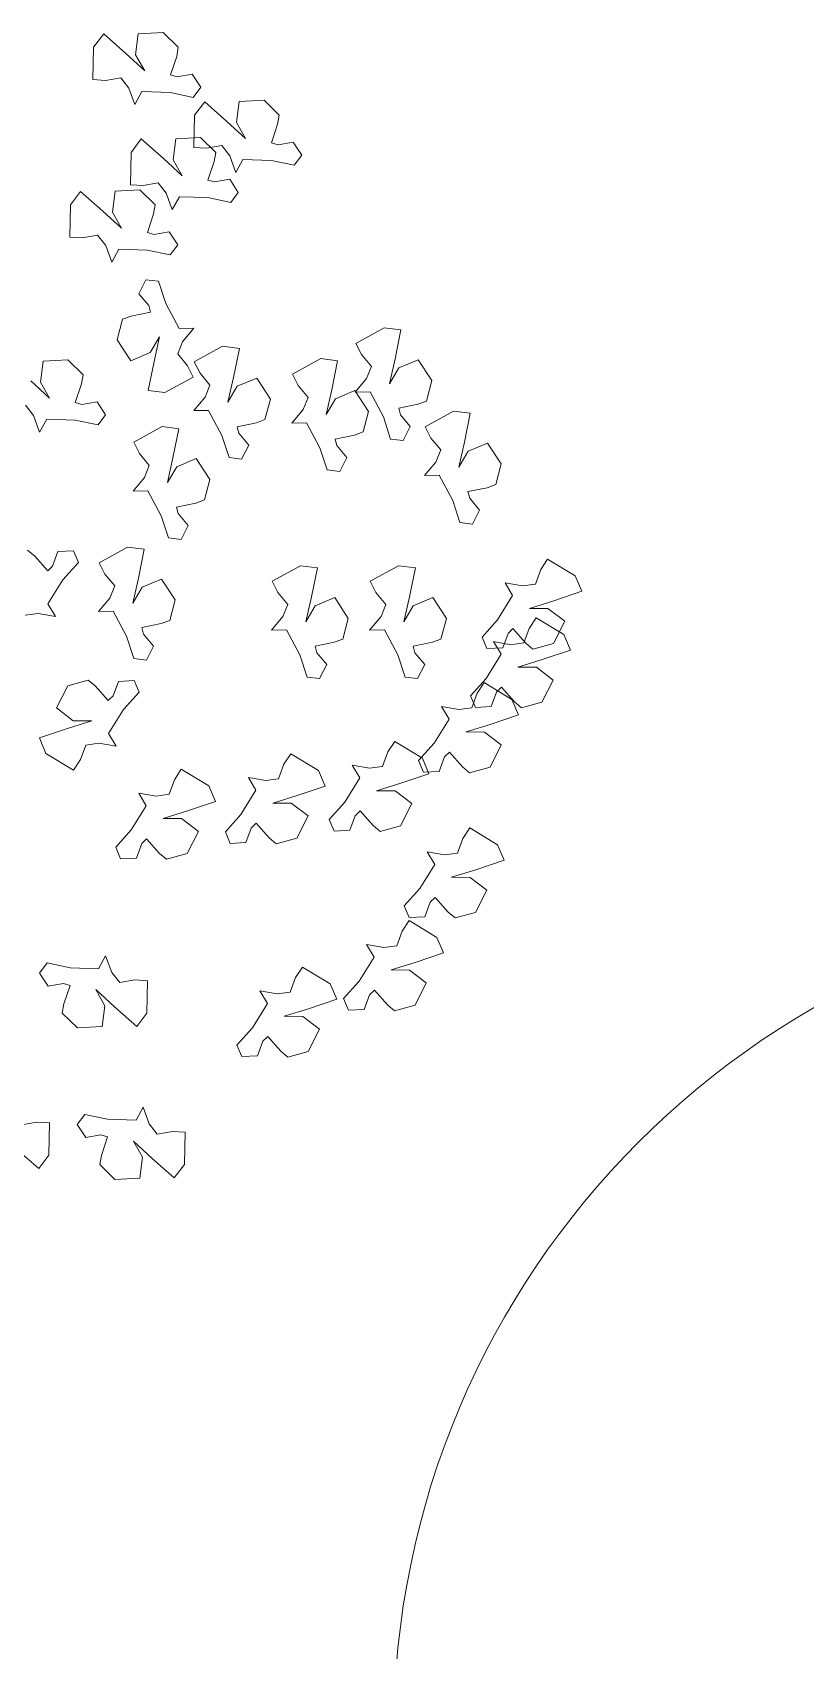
# Model space of a CAD drawing. Header units: millimetres. Extents: x 2016.56 to 2021.8, y 13721.83 to 13722.48.
# Drawn here: x 2017.73943 to 2017.74406, y 13722.05621 to 13722.06589 of the extents above; entities that cross this region are included whole.
import ezdxf

# ---------------------------------------------------------------- set-up
doc = ezdxf.new("R2010")
doc.units = ezdxf.units.MM
doc.layers.get('0').update_dxf_attribs({"lineweight": 20})
doc.layers.add('TEFRİŞ', color=11, linetype='Continuous', lineweight=9)

msp = doc.modelspace()

# ---------------------------------------------------------------- linework, layer by layer
for p, q in [((2017.7402162, 13722.0658853), (2017.7400678, 13722.0658773)), ((2017.7403066, 13722.065796), (2017.7402162, 13722.0658853)), ((2017.7398003, 13722.065796), (2017.7397963, 13722.0656025)), ((2017.7398613, 13722.0658765), (2017.7398003, 13722.065796)), ((2017.7399944, 13722.0657593), (2017.7398613, 13722.0658765)), ((2017.7400678, 13722.0658773), (2017.7400516, 13722.0657519)), ((2017.7402975, 13722.0657418), (2017.7403066, 13722.065796)), ((2017.7401061, 13722.0656561), (2017.7399944, 13722.0657593)), ((2017.7400516, 13722.0657519), (2017.7401061, 13722.0656561)), ((2017.7402603, 13722.0656305), (2017.7402975, 13722.0657418)), ((2017.7397963, 13722.0656025), (2017.739872, 13722.0655983)), ((2017.739872, 13722.0655983), (2017.7399631, 13722.0656141)), ((2017.7399631, 13722.0656141), (2017.7400112, 13722.0655525)), ((2017.7402997, 13722.0656197), (2017.7402603, 13722.0656305)), ((2017.7403908, 13722.0656354), (2017.7402997, 13722.0656197)), ((2017.7404419, 13722.0655567), (2017.7403908, 13722.0656354)), ((2017.7400112, 13722.0655525), (2017.7400473, 13722.0654535)), ((2017.7400473, 13722.0654535), (2017.7400899, 13722.0655307)), ((2017.7400899, 13722.0655307), (2017.74026, 13722.0655252)), ((2017.74026, 13722.0655252), (2017.7403963, 13722.0654966)), ((2017.7403963, 13722.0654966), (2017.7404419, 13722.0655567)), ((2017.7404651, 13722.0654701), (2017.7404041, 13722.0653896)), ((2017.7405981, 13722.0653529), (2017.7404651, 13722.0654701)), ((2017.7406716, 13722.0654709), (2017.7406554, 13722.0653455)), ((2017.74082, 13722.0654789), (2017.7406716, 13722.0654709)), ((2017.7409104, 13722.0653897), (2017.74082, 13722.0654789)), ((2017.7404041, 13722.0653896), (2017.7404001, 13722.0651961)), ((2017.7407098, 13722.0652497), (2017.7405981, 13722.0653529)), ((2017.7406554, 13722.0653455), (2017.7407098, 13722.0652497)), ((2017.7408641, 13722.0652241), (2017.7409012, 13722.0653354)), ((2017.7409012, 13722.0653354), (2017.7409104, 13722.0653897)), ((2017.7400854, 13722.0652483), (2017.7400244, 13722.0651678)), ((2017.7402185, 13722.0651311), (2017.7400854, 13722.0652483)), ((2017.7402919, 13722.065249), (2017.7402757, 13722.0651237)), ((2017.7404403, 13722.065257), (2017.7402919, 13722.065249)), ((2017.7405307, 13722.0651678), (2017.7404403, 13722.065257)), ((2017.7404758, 13722.0651919), (2017.7405669, 13722.0652077)), ((2017.7405669, 13722.0652077), (2017.740615, 13722.0651461)), ((2017.7409034, 13722.0652133), (2017.7408641, 13722.0652241)), ((2017.7409945, 13722.065229), (2017.7409034, 13722.0652133)), ((2017.7410456, 13722.0651503), (2017.7409945, 13722.065229)), ((2017.7400244, 13722.0651678), (2017.7400204, 13722.0649743)), ((2017.7403302, 13722.0650278), (2017.7402185, 13722.0651311)), ((2017.7402757, 13722.0651237), (2017.7403302, 13722.0650278)), ((2017.7404001, 13722.0651961), (2017.7404758, 13722.0651919)), ((2017.7404844, 13722.0650023), (2017.7405215, 13722.0651136)), ((2017.7405215, 13722.0651136), (2017.7405307, 13722.0651678)), ((2017.740615, 13722.0651461), (2017.7406511, 13722.0650471)), ((2017.7406511, 13722.0650471), (2017.7406937, 13722.0651244)), ((2017.7406937, 13722.0651244), (2017.7408638, 13722.0651188)), ((2017.7408638, 13722.0651188), (2017.7410001, 13722.0650902)), ((2017.7410001, 13722.0650902), (2017.7410456, 13722.0651503)), ((2017.7397231, 13722.0649339), (2017.7396622, 13722.0648535)), ((2017.7398562, 13722.0648167), (2017.7397231, 13722.0649339)), ((2017.7399296, 13722.0649347), (2017.7399135, 13722.0648094)), ((2017.7400781, 13722.0649427), (2017.7399296, 13722.0649347)), ((2017.7400204, 13722.0649743), (2017.7400961, 13722.0649701)), ((2017.7401684, 13722.0648535), (2017.7400781, 13722.0649427)), ((2017.7400961, 13722.0649701), (2017.7401872, 13722.0649858)), ((2017.7401872, 13722.0649858), (2017.7402353, 13722.0649242)), ((2017.7402353, 13722.0649242), (2017.7402714, 13722.0648252)), ((2017.7405238, 13722.0649914), (2017.7404844, 13722.0650023)), ((2017.7406149, 13722.0650072), (2017.7405238, 13722.0649914)), ((2017.740666, 13722.0649284), (2017.7406149, 13722.0650072)), ((2017.7406204, 13722.0648683), (2017.740666, 13722.0649284)), ((2017.7396622, 13722.0648535), (2017.7396582, 13722.0646599)), ((2017.7399679, 13722.0647135), (2017.7398562, 13722.0648167)), ((2017.7401593, 13722.0647993), (2017.7401684, 13722.0648535)), ((2017.7402714, 13722.0648252), (2017.740314, 13722.0649025)), ((2017.740314, 13722.0649025), (2017.7404841, 13722.064897)), ((2017.7404841, 13722.064897), (2017.7406204, 13722.0648683)), ((2017.7399135, 13722.0648094), (2017.7399679, 13722.0647135)), ((2017.7401222, 13722.064688), (2017.7401593, 13722.0647993)), ((2017.7396582, 13722.0646599), (2017.7397338, 13722.0646557)), ((2017.7397338, 13722.0646557), (2017.7398249, 13722.0646715)), ((2017.7398249, 13722.0646715), (2017.7398731, 13722.0646099)), ((2017.7401615, 13722.0646771), (2017.7401222, 13722.064688)), ((2017.7402526, 13722.0646929), (2017.7401615, 13722.0646771)), ((2017.7403037, 13722.0646141), (2017.7402526, 13722.0646929)), ((2017.7398731, 13722.0646099), (2017.7399091, 13722.0645109)), ((2017.7399091, 13722.0645109), (2017.7399517, 13722.0645882)), ((2017.7399517, 13722.0645882), (2017.7401219, 13722.0645826)), ((2017.7401219, 13722.0645826), (2017.7402581, 13722.064554)), ((2017.7402581, 13722.064554), (2017.7403037, 13722.0646141)), ((2017.7401138, 13722.0644059), (2017.7400712, 13722.0643223)), ((2017.7401887, 13722.0643965), (2017.7401138, 13722.0644059)), ((2017.740232, 13722.0642642), (2017.7401887, 13722.0643965)), ((2017.7400712, 13722.0643223), (2017.7401304, 13722.0642513)), ((2017.7401304, 13722.0642513), (2017.7401407, 13722.0642118)), ((2017.7403123, 13722.0641141), (2017.740232, 13722.0642642)), ((2017.7399742, 13722.0641691), (2017.7399421, 13722.0640462)), ((2017.7400257, 13722.0641883), (2017.7399742, 13722.0641691)), ((2017.7401407, 13722.0642118), (2017.7400257, 13722.0641883)), ((2017.7399421, 13722.0640462), (2017.7400232, 13722.0639217)), ((2017.7401399, 13722.0639703), (2017.7401956, 13722.0640654)), ((2017.7401956, 13722.0640654), (2017.7401621, 13722.0639171)), ((2017.7404005, 13722.0641158), (2017.7403123, 13722.0641141)), ((2017.7403328, 13722.0640351), (2017.7404005, 13722.0641158)), ((2017.7415384, 13722.0641188), (2017.7413688, 13722.0640255)), ((2017.7416386, 13722.0641063), (2017.7415384, 13722.0641188)), ((2017.7416036, 13722.0639324), (2017.7416386, 13722.0641063)), ((2017.7400232, 13722.0639217), (2017.7401399, 13722.0639703)), ((2017.7403035, 13722.0639626), (2017.7403328, 13722.0640351)), ((2017.7403627, 13722.0638916), (2017.7403035, 13722.0639626)), ((2017.7405724, 13722.0640081), (2017.7404028, 13722.0639148)), ((2017.7406726, 13722.0639955), (2017.7405724, 13722.0640081)), ((2017.7406376, 13722.0638217), (2017.7406726, 13722.0639955)), ((2017.7413688, 13722.0640255), (2017.741403, 13722.0639579)), ((2017.741403, 13722.0639579), (2017.7414622, 13722.0638869)), ((2017.7394985, 13722.0639183), (2017.7394823, 13722.063793)), ((2017.7396469, 13722.0639263), (2017.7394985, 13722.0639183)), ((2017.7397373, 13722.0638371), (2017.7396469, 13722.0639263)), ((2017.7401621, 13722.0639171), (2017.7401271, 13722.0637432)), ((2017.7403969, 13722.063824), (2017.7403627, 13722.0638916)), ((2017.7404028, 13722.0639148), (2017.740437, 13722.0638472)), ((2017.740437, 13722.0638472), (2017.7404962, 13722.0637762)), ((2017.7411591, 13722.0639343), (2017.7409895, 13722.063841)), ((2017.7412593, 13722.0639217), (2017.7411591, 13722.0639343)), ((2017.7412243, 13722.0637479), (2017.7412593, 13722.0639217)), ((2017.7414622, 13722.0638869), (2017.7414329, 13722.0638144)), ((2017.7415701, 13722.0637841), (2017.7416036, 13722.0639324)), ((2017.7416259, 13722.0638792), (2017.7415701, 13722.0637841)), ((2017.7417425, 13722.0639278), (2017.7416259, 13722.0638792)), ((2017.7418237, 13722.0638033), (2017.7417425, 13722.0639278)), ((2017.7395368, 13722.0636971), (2017.739425, 13722.0638003)), ((2017.7394823, 13722.063793), (2017.7395368, 13722.0636971)), ((2017.739691, 13722.0636716), (2017.7397281, 13722.0637829)), ((2017.7397281, 13722.0637829), (2017.7397373, 13722.0638371)), ((2017.7402273, 13722.0637306), (2017.7403969, 13722.063824)), ((2017.7404962, 13722.0637762), (2017.7404669, 13722.0637037)), ((2017.7406041, 13722.0636734), (2017.7406376, 13722.0638217)), ((2017.7406599, 13722.0637684), (2017.7406041, 13722.0636734)), ((2017.7407765, 13722.0638171), (2017.7406599, 13722.0637684)), ((2017.7408577, 13722.0636925), (2017.7407765, 13722.0638171)), ((2017.7409895, 13722.063841), (2017.7410237, 13722.0637734)), ((2017.7410237, 13722.0637734), (2017.7410829, 13722.0637023)), ((2017.7414329, 13722.0638144), (2017.7413652, 13722.0637337)), ((2017.7417916, 13722.0636804), (2017.7418237, 13722.0638033)), ((2017.7393938, 13722.0636551), (2017.7394419, 13722.0635935)), ((2017.7397303, 13722.0636607), (2017.739691, 13722.0636716)), ((2017.7398215, 13722.0636765), (2017.7397303, 13722.0636607)), ((2017.7398725, 13722.0635977), (2017.7398215, 13722.0636765)), ((2017.7401271, 13722.0637432), (2017.7402273, 13722.0637306)), ((2017.7404669, 13722.0637037), (2017.7403992, 13722.0636229)), ((2017.7408255, 13722.0635697), (2017.7408577, 13722.0636925)), ((2017.7410829, 13722.0637023), (2017.7410536, 13722.0636299)), ((2017.7411908, 13722.0635995), (2017.7412243, 13722.0637479)), ((2017.7412466, 13722.0636946), (2017.7411908, 13722.0635995)), ((2017.7413632, 13722.0637433), (2017.7412466, 13722.0636946)), ((2017.7414444, 13722.0636187), (2017.7413632, 13722.0637433)), ((2017.7413652, 13722.0637337), (2017.7414535, 13722.0637354)), ((2017.7414535, 13722.0637354), (2017.7415337, 13722.0635853)), ((2017.7416251, 13722.0636377), (2017.7417401, 13722.0636612)), ((2017.7417401, 13722.0636612), (2017.7417916, 13722.0636804)), ((2017.7394419, 13722.0635935), (2017.739478, 13722.0634945)), ((2017.739478, 13722.0634945), (2017.7395206, 13722.0635718)), ((2017.7395206, 13722.0635718), (2017.7396907, 13722.0635663)), ((2017.7396907, 13722.0635663), (2017.739827, 13722.0635376)), ((2017.739827, 13722.0635376), (2017.7398725, 13722.0635977)), ((2017.7403992, 13722.0636229), (2017.7404874, 13722.0636247)), ((2017.7404874, 13722.0636247), (2017.7405677, 13722.0634746)), ((2017.740774, 13722.0635505), (2017.7408255, 13722.0635697)), ((2017.7410536, 13722.0636299), (2017.7409859, 13722.0635491)), ((2017.7414123, 13722.0634959), (2017.7414444, 13722.0636187)), ((2017.7415337, 13722.0635853), (2017.741577, 13722.063453)), ((2017.7416354, 13722.0635982), (2017.7416251, 13722.0636377)), ((2017.7416946, 13722.0635272), (2017.7416354, 13722.0635982)), ((2017.7419525, 13722.06362), (2017.741783, 13722.0635266)), ((2017.7420527, 13722.0636074), (2017.7419525, 13722.06362)), ((2017.7420178, 13722.0634336), (2017.7420527, 13722.0636074)), ((2017.7402101, 13722.0635275), (2017.7400405, 13722.0634342)), ((2017.7403103, 13722.0635149), (2017.7402101, 13722.0635275)), ((2017.7402754, 13722.0633411), (2017.7403103, 13722.0635149)), ((2017.7405677, 13722.0634746), (2017.740611, 13722.0633423)), ((2017.7406591, 13722.063527), (2017.740774, 13722.0635505)), ((2017.7406693, 13722.0634875), (2017.7406591, 13722.063527)), ((2017.7407285, 13722.0634165), (2017.7406693, 13722.0634875)), ((2017.7409859, 13722.0635491), (2017.7410742, 13722.0635509)), ((2017.7410742, 13722.0635509), (2017.7411544, 13722.0634008)), ((2017.7412458, 13722.0634532), (2017.7413608, 13722.0634767)), ((2017.7413608, 13722.0634767), (2017.7414123, 13722.0634959)), ((2017.7416519, 13722.0634436), (2017.7416946, 13722.0635272)), ((2017.741783, 13722.0635266), (2017.7418171, 13722.063459)), ((2017.7400405, 13722.0634342), (2017.7400747, 13722.0633666)), ((2017.7400747, 13722.0633666), (2017.7401339, 13722.0632955)), ((2017.7406859, 13722.0633329), (2017.7407285, 13722.0634165)), ((2017.7411544, 13722.0634008), (2017.7411977, 13722.0632684)), ((2017.7412561, 13722.0634137), (2017.7412458, 13722.0634532)), ((2017.7413153, 13722.0633426), (2017.7412561, 13722.0634137)), ((2017.741577, 13722.063453), (2017.7416519, 13722.0634436)), ((2017.7418171, 13722.063459), (2017.7418764, 13722.063388)), ((2017.7418764, 13722.063388), (2017.7418471, 13722.0633155)), ((2017.7419842, 13722.0632852), (2017.7420178, 13722.0634336)), ((2017.74204, 13722.0633803), (2017.7419842, 13722.0632852)), ((2017.7421566, 13722.0634289), (2017.74204, 13722.0633803)), ((2017.7422378, 13722.0633044), (2017.7421566, 13722.0634289)), ((2017.7401339, 13722.0632955), (2017.7401047, 13722.0632231)), ((2017.7402418, 13722.0631927), (2017.7402754, 13722.0633411)), ((2017.7402976, 13722.0632878), (2017.7402418, 13722.0631927)), ((2017.7404142, 13722.0633365), (2017.7402976, 13722.0632878)), ((2017.7404954, 13722.0632119), (2017.7404142, 13722.0633365)), ((2017.740611, 13722.0633423), (2017.7406859, 13722.0633329)), ((2017.7411977, 13722.0632684), (2017.7412726, 13722.063259)), ((2017.7412726, 13722.063259), (2017.7413153, 13722.0633426)), ((2017.7418471, 13722.0633155), (2017.7417793, 13722.0632348)), ((2017.7422057, 13722.0631815), (2017.7422378, 13722.0633044)), ((2017.7401047, 13722.0632231), (2017.7400369, 13722.0631423)), ((2017.7404633, 13722.0630891), (2017.7404954, 13722.0632119)), ((2017.7417793, 13722.0632348), (2017.7418676, 13722.0632366)), ((2017.7418676, 13722.0632366), (2017.7419479, 13722.0630865)), ((2017.7421542, 13722.0631623), (2017.7422057, 13722.0631815)), ((2017.7400369, 13722.0631423), (2017.7401252, 13722.0631441)), ((2017.7401252, 13722.0631441), (2017.7402054, 13722.062994)), ((2017.7404118, 13722.0630699), (2017.7404633, 13722.0630891)), ((2017.7419479, 13722.0630865), (2017.7419912, 13722.0629541)), ((2017.7420392, 13722.0631388), (2017.7421542, 13722.0631623)), ((2017.7420495, 13722.0630993), (2017.7420392, 13722.0631388)), ((2017.7421087, 13722.0630283), (2017.7420495, 13722.0630993)), ((2017.7402054, 13722.062994), (2017.7402488, 13722.0628616)), ((2017.7402968, 13722.0630464), (2017.7404118, 13722.0630699)), ((2017.7403071, 13722.0630069), (2017.7402968, 13722.0630464)), ((2017.7403663, 13722.0629358), (2017.7403071, 13722.0630069)), ((2017.742066, 13722.0629447), (2017.7421087, 13722.0630283)), ((2017.7403236, 13722.0628522), (2017.7403663, 13722.0629358)), ((2017.7419912, 13722.0629541), (2017.742066, 13722.0629447)), ((2017.7394486, 13722.0627528), (2017.7394062, 13722.0627878)), ((2017.7396812, 13722.0627853), (2017.7395874, 13722.0627804)), ((2017.7397104, 13722.0627157), (2017.7396812, 13722.0627853)), ((2017.7400031, 13722.0628068), (2017.7398335, 13722.0627135)), ((2017.7401033, 13722.0627942), (2017.7400031, 13722.0628068)), ((2017.7400683, 13722.0626204), (2017.7401033, 13722.0627942)), ((2017.7402488, 13722.0628616), (2017.7403236, 13722.0628522)), ((2017.7395264, 13722.062665), (2017.7394486, 13722.0627528)), ((2017.7395555, 13722.0626936), (2017.7395264, 13722.062665)), ((2017.7395874, 13722.0627804), (2017.7395555, 13722.0626936)), ((2017.7396175, 13722.0626121), (2017.7397104, 13722.0627157)), ((2017.7398335, 13722.0627135), (2017.7398677, 13722.0626458)), ((2017.7410384, 13722.0626957), (2017.7408688, 13722.0626023)), ((2017.7411386, 13722.0626831), (2017.7410384, 13722.0626957)), ((2017.7416247, 13722.0626957), (2017.7414551, 13722.0626023)), ((2017.7417249, 13722.0626831), (2017.7416247, 13722.0626957)), ((2017.7425156, 13722.0627357), (2017.7424741, 13722.0626723)), ((2017.7426812, 13722.0626355), (2017.7425156, 13722.0627357)), ((2017.7395276, 13722.0624675), (2017.7396175, 13722.0626121)), ((2017.7398677, 13722.0626458), (2017.7399269, 13722.0625748)), ((2017.7400348, 13722.062472), (2017.7400683, 13722.0626204)), ((2017.7402072, 13722.0626158), (2017.7400905, 13722.0625671)), ((2017.7402883, 13722.0624912), (2017.7402072, 13722.0626158)), ((2017.7408688, 13722.0626023), (2017.740903, 13722.0625347)), ((2017.7411036, 13722.0625092), (2017.7411386, 13722.0626831)), ((2017.7414551, 13722.0626023), (2017.7414893, 13722.0625347)), ((2017.74169, 13722.0625092), (2017.7417249, 13722.0626831)), ((2017.742261, 13722.0625929), (2017.7423066, 13722.0625174)), ((2017.7423648, 13722.0625746), (2017.742261, 13722.0625929)), ((2017.7424741, 13722.0626723), (2017.7424422, 13722.0625855)), ((2017.7427204, 13722.0625424), (2017.7426812, 13722.0626355)), ((2017.7398976, 13722.0625024), (2017.7398299, 13722.0624216)), ((2017.7399269, 13722.0625748), (2017.7398976, 13722.0625024)), ((2017.7400905, 13722.0625671), (2017.7400348, 13722.062472)), ((2017.740903, 13722.0625347), (2017.7409622, 13722.0624637)), ((2017.7410701, 13722.0623609), (2017.7411036, 13722.0625092)), ((2017.7412425, 13722.0625046), (2017.7411258, 13722.062456)), ((2017.7413236, 13722.0623801), (2017.7412425, 13722.0625046)), ((2017.7414893, 13722.0625347), (2017.7415485, 13722.0624637)), ((2017.7416564, 13722.0623609), (2017.74169, 13722.0625092)), ((2017.7418288, 13722.0625046), (2017.7417122, 13722.062456)), ((2017.74191, 13722.0623801), (2017.7418288, 13722.0625046)), ((2017.7423066, 13722.0625174), (2017.7422168, 13722.0623728)), ((2017.7424422, 13722.0625855), (2017.7423648, 13722.0625746)), ((2017.7425523, 13722.0624858), (2017.7427204, 13722.0625424)), ((2017.7393921, 13722.0623993), (2017.7394695, 13722.0624102)), ((2017.7394695, 13722.0624102), (2017.7395733, 13722.0623919)), ((2017.7395733, 13722.0623919), (2017.7395276, 13722.0624675)), ((2017.7398299, 13722.0624216), (2017.7399181, 13722.0624234)), ((2017.7399181, 13722.0624234), (2017.7399984, 13722.0622733)), ((2017.7402562, 13722.0623683), (2017.7402883, 13722.0624912)), ((2017.7409622, 13722.0624637), (2017.7409329, 13722.0623912)), ((2017.7411258, 13722.062456), (2017.7410701, 13722.0623609)), ((2017.7415485, 13722.0624637), (2017.7415193, 13722.0623912)), ((2017.7417122, 13722.062456), (2017.7416564, 13722.0623609)), ((2017.7424071, 13722.0624407), (2017.7425523, 13722.0624858)), ((2017.7425173, 13722.0624399), (2017.7424071, 13722.0624407)), ((2017.7426178, 13722.0623632), (2017.7425173, 13722.0624399)), ((2017.7400897, 13722.0623257), (2017.7402047, 13722.0623491)), ((2017.7401, 13722.0622862), (2017.7400897, 13722.0623257)), ((2017.7402047, 13722.0623491), (2017.7402562, 13722.0623683)), ((2017.7409329, 13722.0623912), (2017.7408652, 13722.0623105)), ((2017.7408652, 13722.0623105), (2017.7409534, 13722.0623122)), ((2017.7409534, 13722.0623122), (2017.7410337, 13722.0621621)), ((2017.7412915, 13722.0622572), (2017.7413236, 13722.0623801)), ((2017.7415193, 13722.0623912), (2017.7414515, 13722.0623105)), ((2017.7414515, 13722.0623105), (2017.7415398, 13722.0623122)), ((2017.7415398, 13722.0623122), (2017.74162, 13722.0621621)), ((2017.7418779, 13722.0622572), (2017.74191, 13722.0623801)), ((2017.7422168, 13722.0623728), (2017.7421238, 13722.0622691)), ((2017.7422788, 13722.0622912), (2017.7423078, 13722.0623199)), ((2017.7423078, 13722.0623199), (2017.7423857, 13722.0622321)), ((2017.7424052, 13722.062321), (2017.7423733, 13722.0622343)), ((2017.7424467, 13722.0623845), (2017.7424052, 13722.062321)), ((2017.7426123, 13722.0622842), (2017.7424467, 13722.0623845)), ((2017.7425505, 13722.0622307), (2017.7426178, 13722.0623632)), ((2017.7399984, 13722.0622733), (2017.7400417, 13722.0621409)), ((2017.7401592, 13722.0622151), (2017.7401, 13722.0622862)), ((2017.7401166, 13722.0621315), (2017.7401592, 13722.0622151)), ((2017.741125, 13722.0622145), (2017.74124, 13722.062238)), ((2017.7411353, 13722.062175), (2017.741125, 13722.0622145)), ((2017.74124, 13722.062238), (2017.7412915, 13722.0622572)), ((2017.7417114, 13722.0622145), (2017.7418264, 13722.062238)), ((2017.7417217, 13722.062175), (2017.7417114, 13722.0622145)), ((2017.7418264, 13722.062238), (2017.7418779, 13722.0622572)), ((2017.7421238, 13722.0622691), (2017.7421531, 13722.0621996)), ((2017.7421531, 13722.0621996), (2017.7422469, 13722.0622044)), ((2017.7421921, 13722.0622417), (2017.7422377, 13722.0621661)), ((2017.7422959, 13722.0622234), (2017.7421921, 13722.0622417)), ((2017.7422469, 13722.0622044), (2017.7422788, 13722.0622912)), ((2017.7423733, 13722.0622343), (2017.7422959, 13722.0622234)), ((2017.7423857, 13722.0622321), (2017.742428, 13722.062197)), ((2017.742428, 13722.062197), (2017.7425505, 13722.0622307)), ((2017.7426515, 13722.0621912), (2017.7426123, 13722.0622842)), ((2017.7400417, 13722.0621409), (2017.7401166, 13722.0621315)), ((2017.7410337, 13722.0621621), (2017.741077, 13722.0620298)), ((2017.7411945, 13722.062104), (2017.7411353, 13722.062175)), ((2017.74162, 13722.0621621), (2017.7416634, 13722.0620298)), ((2017.7417809, 13722.062104), (2017.7417217, 13722.062175)), ((2017.7422377, 13722.0621661), (2017.7421479, 13722.0620215)), ((2017.7423382, 13722.0620894), (2017.7424834, 13722.0621346)), ((2017.7424834, 13722.0621346), (2017.7426515, 13722.0621912)), ((2017.7397685, 13722.0620115), (2017.739646, 13722.0619779)), ((2017.7398109, 13722.0619765), (2017.7397685, 13722.0620115)), ((2017.7400434, 13722.062009), (2017.7399497, 13722.0620041)), ((2017.7400727, 13722.0619394), (2017.7400434, 13722.062009)), ((2017.741077, 13722.0620298), (2017.7411519, 13722.0620204)), ((2017.7411519, 13722.0620204), (2017.7411945, 13722.062104)), ((2017.7416634, 13722.0620298), (2017.7417382, 13722.0620204)), ((2017.7417382, 13722.0620204), (2017.7417809, 13722.062104)), ((2017.7421479, 13722.0620215), (2017.7420549, 13722.0619179)), ((2017.7424484, 13722.0620887), (2017.7423382, 13722.0620894)), ((2017.7425489, 13722.062012), (2017.7424484, 13722.0620887)), ((2017.7424816, 13722.0618794), (2017.7425489, 13722.062012)), ((2017.739646, 13722.0619779), (2017.7395787, 13722.0618453)), ((2017.7398887, 13722.0618887), (2017.7398109, 13722.0619765)), ((2017.7399178, 13722.0619173), (2017.7398887, 13722.0618887)), ((2017.7399497, 13722.0620041), (2017.7399178, 13722.0619173)), ((2017.7399797, 13722.0618358), (2017.7400727, 13722.0619394)), ((2017.7420549, 13722.0619179), (2017.7420842, 13722.0618483)), ((2017.7420948, 13722.0619329), (2017.7420629, 13722.0618461)), ((2017.7421363, 13722.0619963), (2017.7420948, 13722.0619329)), ((2017.7423019, 13722.0618961), (2017.7421363, 13722.0619963)), ((2017.742178, 13722.0618532), (2017.7422099, 13722.06194)), ((2017.7422099, 13722.06194), (2017.7422389, 13722.0619686)), ((2017.7422389, 13722.0619686), (2017.7423168, 13722.0618808)), ((2017.7395787, 13722.0618453), (2017.7396792, 13722.0617687)), ((2017.7398899, 13722.0616912), (2017.7399797, 13722.0618358)), ((2017.7418817, 13722.0618535), (2017.7419273, 13722.061778)), ((2017.7419855, 13722.0618352), (2017.7418817, 13722.0618535)), ((2017.7420629, 13722.0618461), (2017.7419855, 13722.0618352)), ((2017.7420842, 13722.0618483), (2017.742178, 13722.0618532)), ((2017.7423411, 13722.061803), (2017.7423019, 13722.0618961)), ((2017.7423168, 13722.0618808), (2017.7423591, 13722.0618458)), ((2017.7423591, 13722.0618458), (2017.7424816, 13722.0618794)), ((2017.7396442, 13722.0617228), (2017.7394762, 13722.0616661)), ((2017.7397894, 13722.0617679), (2017.7396442, 13722.0617228)), ((2017.7396792, 13722.0617687), (2017.7397894, 13722.0617679)), ((2017.7419273, 13722.061778), (2017.7418375, 13722.0616334)), ((2017.7420278, 13722.0617013), (2017.742173, 13722.0617464)), ((2017.742173, 13722.0617464), (2017.7423411, 13722.061803)), ((2017.7394762, 13722.0616661), (2017.7395154, 13722.0615731)), ((2017.7397224, 13722.0615363), (2017.7397543, 13722.0616231)), ((2017.7397543, 13722.0616231), (2017.7398317, 13722.0616339)), ((2017.7398317, 13722.0616339), (2017.7399355, 13722.0616157)), ((2017.7399355, 13722.0616157), (2017.7398899, 13722.0616912)), ((2017.7416014, 13722.0616451), (2017.7415599, 13722.0615817)), ((2017.741767, 13722.0615449), (2017.7416014, 13722.0616451)), ((2017.7418375, 13722.0616334), (2017.7417445, 13722.0615297)), ((2017.742138, 13722.0617005), (2017.7420278, 13722.0617013)), ((2017.7422385, 13722.0616238), (2017.742138, 13722.0617005)), ((2017.7421712, 13722.0614913), (2017.7422385, 13722.0616238)), ((2017.7395154, 13722.0615731), (2017.739681, 13722.0614729)), ((2017.739681, 13722.0614729), (2017.7397224, 13722.0615363)), ((2017.7409806, 13722.0615713), (2017.7409391, 13722.0615079)), ((2017.7411462, 13722.0614711), (2017.7409806, 13722.0615713)), ((2017.7415599, 13722.0615817), (2017.741528, 13722.0614949)), ((2017.7417445, 13722.0615297), (2017.7417738, 13722.0614602)), ((2017.7418062, 13722.0614518), (2017.741767, 13722.0615449)), ((2017.7418676, 13722.0614651), (2017.7418995, 13722.0615519)), ((2017.7418995, 13722.0615519), (2017.7419285, 13722.0615805)), ((2017.7419285, 13722.0615805), (2017.7420064, 13722.0614927)), ((2017.7403249, 13722.0614788), (2017.7402835, 13722.0614154)), ((2017.7404906, 13722.0613786), (2017.7403249, 13722.0614788)), ((2017.740726, 13722.0614285), (2017.7407717, 13722.0613529)), ((2017.7408298, 13722.0614102), (2017.740726, 13722.0614285)), ((2017.7409391, 13722.0615079), (2017.7409072, 13722.0614211)), ((2017.7411854, 13722.061378), (2017.7411462, 13722.0614711)), ((2017.7413925, 13722.0614267), (2017.7413026, 13722.0612822)), ((2017.7413468, 13722.0615023), (2017.7413925, 13722.0614267)), ((2017.7414506, 13722.061484), (2017.7413468, 13722.0615023)), ((2017.741528, 13722.0614949), (2017.7414506, 13722.061484)), ((2017.7416382, 13722.0613952), (2017.7418062, 13722.0614518)), ((2017.7417738, 13722.0614602), (2017.7418676, 13722.0614651)), ((2017.7420064, 13722.0614927), (2017.7420487, 13722.0614577)), ((2017.7420487, 13722.0614577), (2017.7421712, 13722.0614913)), ((2017.7400704, 13722.061336), (2017.740116, 13722.0612604)), ((2017.7401742, 13722.0613177), (2017.7400704, 13722.061336)), ((2017.7402835, 13722.0614154), (2017.7402516, 13722.0613286)), ((2017.7405298, 13722.0612855), (2017.7404906, 13722.0613786)), ((2017.7407717, 13722.0613529), (2017.7406818, 13722.0612083)), ((2017.7409072, 13722.0614211), (2017.7408298, 13722.0614102)), ((2017.7410174, 13722.0613214), (2017.7411854, 13722.061378)), ((2017.7414929, 13722.0613501), (2017.7416382, 13722.0613952)), ((2017.7416032, 13722.0613493), (2017.7414929, 13722.0613501)), ((2017.7417036, 13722.0612726), (2017.7416032, 13722.0613493)), ((2017.740116, 13722.0612604), (2017.7400262, 13722.0611159)), ((2017.7402516, 13722.0613286), (2017.7401742, 13722.0613177)), ((2017.7403617, 13722.0612289), (2017.7405298, 13722.0612855)), ((2017.7408721, 13722.0612762), (2017.7410174, 13722.0613214)), ((2017.7409823, 13722.0612755), (2017.7408721, 13722.0612762)), ((2017.7410828, 13722.0611988), (2017.7409823, 13722.0612755)), ((2017.7413026, 13722.0612822), (2017.7412097, 13722.0611785)), ((2017.7416363, 13722.06114), (2017.7417036, 13722.0612726)), ((2017.7402165, 13722.0611838), (2017.7403617, 13722.0612289)), ((2017.7403267, 13722.061183), (2017.7402165, 13722.0611838)), ((2017.7404272, 13722.0611063), (2017.7403267, 13722.061183)), ((2017.7406818, 13722.0612083), (2017.7405889, 13722.0611047)), ((2017.7407438, 13722.0611268), (2017.7407729, 13722.0611554)), ((2017.7407729, 13722.0611554), (2017.7408507, 13722.0610676)), ((2017.7410155, 13722.0610662), (2017.7410828, 13722.0611988)), ((2017.7412097, 13722.0611785), (2017.7412389, 13722.061109)), ((2017.7413327, 13722.0611138), (2017.7413646, 13722.0612006)), ((2017.7413646, 13722.0612006), (2017.7413937, 13722.0612292)), ((2017.7413937, 13722.0612292), (2017.7414715, 13722.0611414)), ((2017.7414715, 13722.0611414), (2017.7415139, 13722.0611064)), ((2017.7415139, 13722.0611064), (2017.7416363, 13722.06114)), ((2017.7400262, 13722.0611159), (2017.7399332, 13722.0610122)), ((2017.7400882, 13722.0610343), (2017.7401172, 13722.061063)), ((2017.7401172, 13722.061063), (2017.7401951, 13722.0609751)), ((2017.7403599, 13722.0609738), (2017.7404272, 13722.0611063)), ((2017.7405889, 13722.0611047), (2017.7406181, 13722.0610351)), ((2017.7406181, 13722.0610351), (2017.7407119, 13722.06104)), ((2017.7407119, 13722.06104), (2017.7407438, 13722.0611268)), ((2017.7408507, 13722.0610676), (2017.7408931, 13722.0610326)), ((2017.7408931, 13722.0610326), (2017.7410155, 13722.0610662)), ((2017.7412389, 13722.061109), (2017.7413327, 13722.0611138)), ((2017.7420085, 13722.0610641), (2017.7419766, 13722.0609774)), ((2017.7420499, 13722.0611276), (2017.7420085, 13722.0610641)), ((2017.7422156, 13722.0610273), (2017.7420499, 13722.0611276)), ((2017.7399332, 13722.0610122), (2017.7399625, 13722.0609427)), ((2017.7399625, 13722.0609427), (2017.7400563, 13722.0609475)), ((2017.7400563, 13722.0609475), (2017.7400882, 13722.0610343)), ((2017.7401951, 13722.0609751), (2017.7402374, 13722.0609401)), ((2017.7402374, 13722.0609401), (2017.7403599, 13722.0609738)), ((2017.7417954, 13722.0609848), (2017.741841, 13722.0609092)), ((2017.7418992, 13722.0609665), (2017.7417954, 13722.0609848)), ((2017.7419766, 13722.0609774), (2017.7418992, 13722.0609665)), ((2017.7422548, 13722.0609343), (2017.7422156, 13722.0610273)), ((2017.741841, 13722.0609092), (2017.7417512, 13722.0607646)), ((2017.7419415, 13722.0608325), (2017.7420867, 13722.0608777)), ((2017.7420867, 13722.0608777), (2017.7422548, 13722.0609343)), ((2017.7417512, 13722.0607646), (2017.7416582, 13722.060661)), ((2017.7420517, 13722.0608318), (2017.7419415, 13722.0608325)), ((2017.7421522, 13722.0607551), (2017.7420517, 13722.0608318)), ((2017.7420849, 13722.0606225), (2017.7421522, 13722.0607551)), ((2017.7416582, 13722.060661), (2017.7416875, 13722.0605914)), ((2017.7417813, 13722.0605963), (2017.7418132, 13722.0606831)), ((2017.7418132, 13722.0606831), (2017.7418422, 13722.0607117)), ((2017.7418422, 13722.0607117), (2017.7419201, 13722.0606239)), ((2017.7416877, 13722.0605731), (2017.7416462, 13722.0605097)), ((2017.7416875, 13722.0605914), (2017.7417813, 13722.0605963)), ((2017.7418533, 13722.0604729), (2017.7416877, 13722.0605731)), ((2017.7419201, 13722.0606239), (2017.7419624, 13722.0605889)), ((2017.7419624, 13722.0605889), (2017.7420849, 13722.0606225)), ((2017.7416462, 13722.0605097), (2017.7416143, 13722.0604229)), ((2017.7418925, 13722.0603799), (2017.7418533, 13722.0604729)), ((2017.7398727, 13722.0603628), (2017.7398301, 13722.0602855)), ((2017.7399088, 13722.0602638), (2017.7398727, 13722.0603628)), ((2017.7414331, 13722.0604303), (2017.7414788, 13722.0603548)), ((2017.7415369, 13722.060412), (2017.7414331, 13722.0604303)), ((2017.7416143, 13722.0604229), (2017.7415369, 13722.060412)), ((2017.7417245, 13722.0603232), (2017.7418925, 13722.0603799)), ((2017.7395237, 13722.0603197), (2017.7394781, 13722.0602596)), ((2017.73966, 13722.0602911), (2017.7395237, 13722.0603197)), ((2017.7398301, 13722.0602855), (2017.73966, 13722.0602911)), ((2017.7410495, 13722.0602957), (2017.741008, 13722.0602323)), ((2017.7412151, 13722.0601955), (2017.7410495, 13722.0602957)), ((2017.7414788, 13722.0603548), (2017.7413889, 13722.0602102)), ((2017.7415792, 13722.0602781), (2017.7417245, 13722.0603232)), ((2017.7416895, 13722.0602773), (2017.7415792, 13722.0602781)), ((2017.7417899, 13722.0602006), (2017.7416895, 13722.0602773)), ((2017.7394781, 13722.0602596), (2017.7395292, 13722.0601809)), ((2017.7395292, 13722.0601809), (2017.7396203, 13722.0601966)), ((2017.7396203, 13722.0601966), (2017.7396597, 13722.0601858)), ((2017.7396597, 13722.0601858), (2017.7396225, 13722.0600745)), ((2017.7399569, 13722.0602022), (2017.7399088, 13722.0602638)), ((2017.740048, 13722.060218), (2017.7399569, 13722.0602022)), ((2017.7401237, 13722.0602138), (2017.740048, 13722.060218)), ((2017.7401197, 13722.0600202), (2017.7401237, 13722.0602138)), ((2017.741008, 13722.0602323), (2017.7409761, 13722.0601455)), ((2017.7412543, 13722.0601024), (2017.7412151, 13722.0601955)), ((2017.7413889, 13722.0602102), (2017.741296, 13722.0601065)), ((2017.7417226, 13722.0600681), (2017.7417899, 13722.0602006)), ((2017.7396225, 13722.0600745), (2017.7396134, 13722.0600202)), ((2017.7398139, 13722.0601602), (2017.7399256, 13722.060057)), ((2017.7398684, 13722.0600644), (2017.7398139, 13722.0601602)), ((2017.7408406, 13722.0600774), (2017.7407507, 13722.0599328)), ((2017.7407949, 13722.0601529), (2017.7408406, 13722.0600774)), ((2017.7408987, 13722.0601346), (2017.7407949, 13722.0601529)), ((2017.7409761, 13722.0601455), (2017.7408987, 13722.0601346)), ((2017.7410863, 13722.0600458), (2017.7412543, 13722.0601024)), ((2017.741296, 13722.0601065), (2017.7413252, 13722.060037)), ((2017.741419, 13722.0600419), (2017.7414509, 13722.0601287)), ((2017.7414509, 13722.0601287), (2017.74148, 13722.0601573)), ((2017.74148, 13722.0601573), (2017.7415578, 13722.0600695)), ((2017.7396134, 13722.0600202), (2017.7397038, 13722.059931)), ((2017.7398522, 13722.059939), (2017.7398684, 13722.0600644)), ((2017.7399256, 13722.060057), (2017.7400587, 13722.0599398)), ((2017.7400587, 13722.0599398), (2017.7401197, 13722.0600202)), ((2017.740941, 13722.0600007), (2017.7410863, 13722.0600458)), ((2017.7410512, 13722.0599999), (2017.740941, 13722.0600007)), ((2017.7411517, 13722.0599232), (2017.7410512, 13722.0599999)), ((2017.7413252, 13722.060037), (2017.741419, 13722.0600419)), ((2017.7415578, 13722.0600695), (2017.7416002, 13722.0600345)), ((2017.7416002, 13722.0600345), (2017.7417226, 13722.0600681)), ((2017.7397038, 13722.059931), (2017.7398522, 13722.059939)), ((2017.7407507, 13722.0599328), (2017.7406577, 13722.0598291)), ((2017.7408127, 13722.0598512), (2017.7408418, 13722.0598799)), ((2017.7408418, 13722.0598799), (2017.7409196, 13722.0597921)), ((2017.7410844, 13722.0597907), (2017.7411517, 13722.0599232)), ((2017.7406577, 13722.0598291), (2017.740687, 13722.0597596)), ((2017.7407808, 13722.0597644), (2017.7408127, 13722.0598512)), ((2017.7409196, 13722.0597921), (2017.740962, 13722.059757)), ((2017.740962, 13722.059757), (2017.7410844, 13722.0597907)), ((2017.740687, 13722.0597596), (2017.7407808, 13722.0597644)), ((2017.7397482, 13722.0594141), (2017.7397026, 13722.0593539)), ((2017.7398845, 13722.0593854), (2017.7397482, 13722.0594141)), ((2017.7400972, 13722.0594572), (2017.7400546, 13722.0593799)), ((2017.7401333, 13722.0593581), (2017.7400972, 13722.0594572)), ((2017.7394617, 13722.0593679), (2017.7393705, 13722.0593521)), ((2017.7395373, 13722.0593637), (2017.7394617, 13722.0593679)), ((2017.7395333, 13722.0591701), (2017.7395373, 13722.0593637)), ((2017.7397026, 13722.0593539), (2017.7397537, 13722.0592752)), ((2017.7400546, 13722.0593799), (2017.7398845, 13722.0593854)), ((2017.7401814, 13722.0592965), (2017.7401333, 13722.0593581)), ((2017.7402725, 13722.0593123), (2017.7401814, 13722.0592965)), ((2017.7403481, 13722.0593081), (2017.7402725, 13722.0593123)), ((2017.7403442, 13722.0591146), (2017.7403481, 13722.0593081)), ((2017.7393393, 13722.0592069), (2017.7394723, 13722.0590897)), ((2017.7397537, 13722.0592752), (2017.7398448, 13722.059291)), ((2017.7398448, 13722.059291), (2017.7398842, 13722.0592801)), ((2017.7398842, 13722.0592801), (2017.739847, 13722.0591688)), ((2017.7400384, 13722.0592545), (2017.7401501, 13722.0591513)), ((2017.7400928, 13722.0591587), (2017.7400384, 13722.0592545)), ((2017.7394723, 13722.0590897), (2017.7395333, 13722.0591701)), ((2017.739847, 13722.0591688), (2017.7398379, 13722.0591146)), ((2017.7398379, 13722.0591146), (2017.7399282, 13722.0590253)), ((2017.7400767, 13722.0590333), (2017.7400928, 13722.0591587)), ((2017.7401501, 13722.0591513), (2017.7402832, 13722.0590341)), ((2017.7402832, 13722.0590341), (2017.7403442, 13722.0591146)), ((2017.7399282, 13722.0590253), (2017.7400767, 13722.0590333))]:
    msp.add_line(p, q)
at = {"layer": 'TEFRİŞ'}
msp.add_circle((2017.7465951, 13722.0557133), 0.005, dxfattribs=at)

doc.saveas('drawing.dxf')
